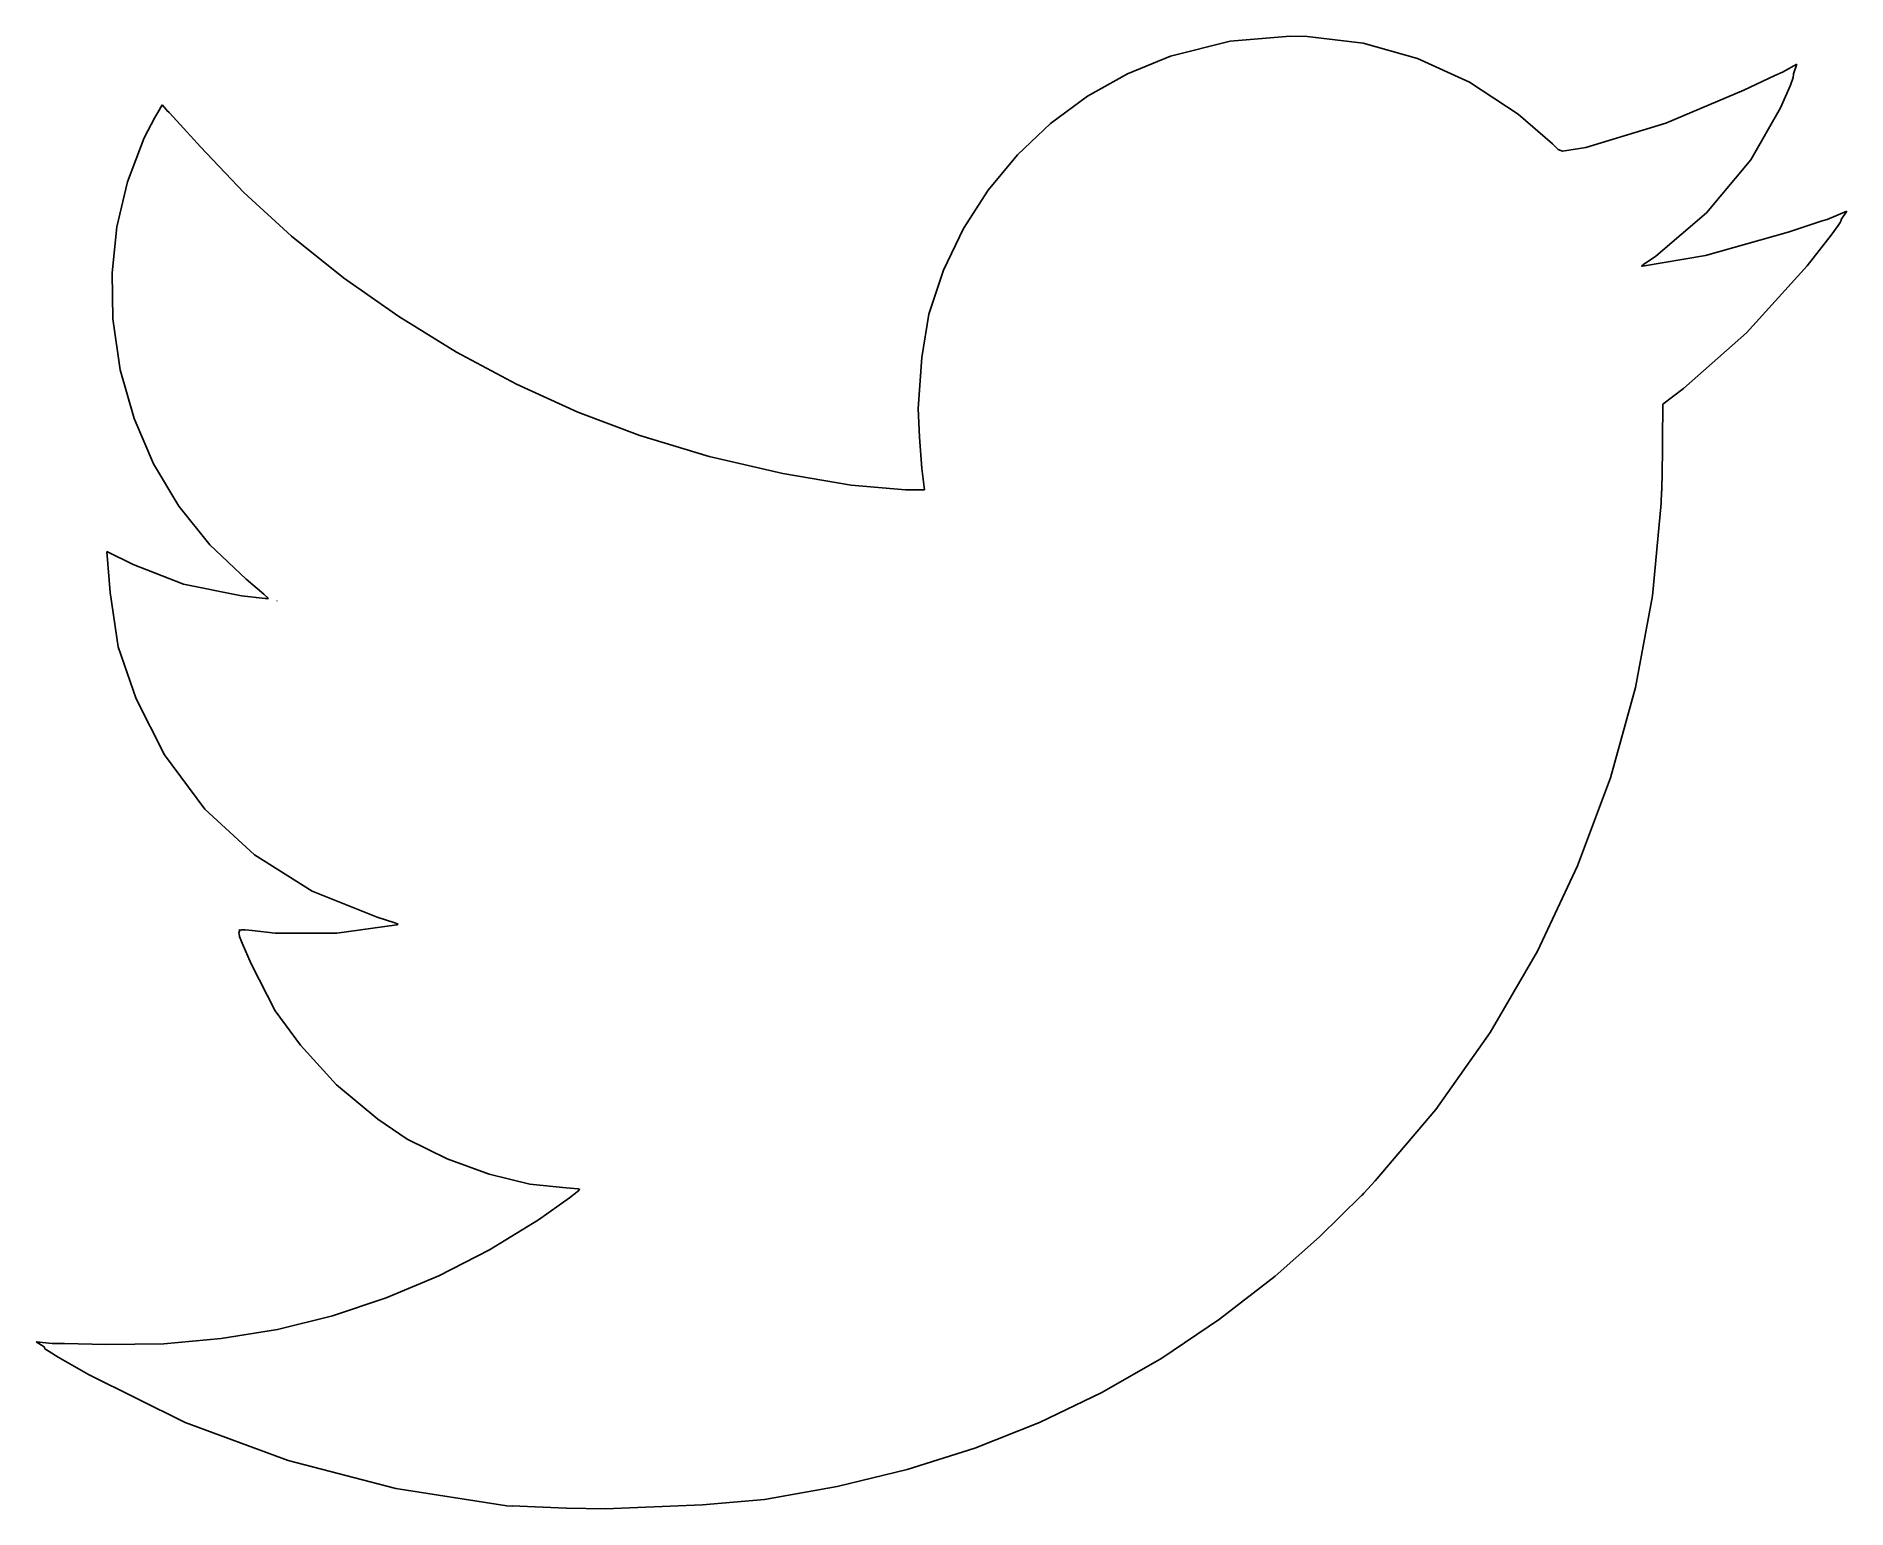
# Model space of a CAD drawing. Extents: x 0.8 to 79.7, y 0 to 64.1.
import ezdxf

# ---------------------------------------------------------------- set-up
doc = ezdxf.new("R2010")
doc.units = 0

msp = doc.modelspace()

# ---------------------------------------------------------------- linework, layer by layer
at = {"layer": 'shape', "color": 0}
for p, q in [((52.832, 63.885), (50.233, 63.236)), ((55.443, 64.106), (52.832, 63.885)), ((56.185, 64.092), (55.443, 64.106)), ((55.443, 64.106), (55.443, 64.106)), ((58.629, 63.8), (56.185, 64.092)), ((50.233, 63.236), (48.365, 62.475)), ((61, 63.135), (58.629, 63.8)), ((63.261, 62.102), (61, 63.135)), ((48.365, 62.475), (46.62, 61.493)), ((76.559, 62.399), (75.199, 61.752)), ((76.889, 62.535), (76.559, 62.399)), ((77.512, 62.894), (76.889, 62.535)), ((77.24, 61.98), (77.35, 62.316)), ((77.35, 62.316), (77.369, 62.443)), ((77.366, 62.476), (77.512, 62.894)), ((77.369, 62.443), (77.366, 62.476)), ((65.378, 60.709), (63.261, 62.102)), ((75.199, 61.752), (71.805, 60.322)), ((76.794, 60.988), (77.24, 61.98)), ((6.141, 60.782), (6.002, 60.568)), ((6.329, 61.117), (6.141, 60.782)), ((6.51, 60.901), (6.329, 61.117)), ((6.52, 60.892), (6.51, 60.901)), ((6.63, 60.786), (6.52, 60.892)), ((6.971, 60.427), (6.63, 60.786)), ((46.62, 61.493), (45.017, 60.31)), ((75.509, 58.721), (76.794, 60.988)), ((6.002, 60.568), (5.547, 59.677)), ((7.99, 59.295), (6.971, 60.427)), ((45.017, 60.31), (43.572, 58.942)), ((66.865, 59.426), (65.378, 60.709)), ((71.805, 60.322), (68.329, 59.268)), ((5.547, 59.677), (4.823, 57.773)), ((9.878, 57.307), (7.99, 59.295)), ((67.114, 59.18), (66.865, 59.426)), ((67.306, 59.099), (67.114, 59.18)), ((68.329, 59.268), (67.306, 59.099)), ((43.572, 58.942), (42.303, 57.409)), ((73.582, 56.417), (75.509, 58.721)), ((4.823, 57.773), (4.359, 55.807)), ((11.966, 55.401), (9.878, 57.307)), ((42.303, 57.409), (41.226, 55.729)), ((71.373, 54.535), (73.582, 56.417)), ((78.616, 56.07), (77.13, 55.58)), ((78.833, 56.133), (78.616, 56.07)), ((79.688, 56.494), (78.833, 56.133)), ((79.319, 55.868), (79.402, 55.997)), ((79.402, 55.997), (79.428, 56.049)), ((79.428, 56.049), (79.439, 56.091)), ((79.438, 56.128), (79.688, 56.494)), ((79.439, 56.091), (79.438, 56.128)), ((4.359, 55.807), (4.148, 53.806)), ((14.225, 53.595), (11.966, 55.401)), ((41.226, 55.729), (40.359, 53.921)), ((77.13, 55.58), (73.538, 54.565)), ((77.966, 54.105), (79.012, 55.444)), ((79.012, 55.444), (79.319, 55.868)), ((73.538, 54.565), (70.796, 54.089)), ((70.833, 54.163), (71.373, 54.535)), ((4.148, 53.806), (4.183, 51.797)), ((40.359, 53.921), (39.72, 52.003)), ((70.747, 54.091), (70.833, 54.163)), ((70.796, 54.089), (70.747, 54.091)), ((75.323, 51.195), (77.966, 54.105)), ((16.628, 51.909), (14.225, 53.595)), ((4.183, 51.797), (4.499, 49.576)), ((19.148, 50.359), (16.628, 51.909)), ((39.72, 52.003), (39.409, 50.124)), ((72.574, 48.77), (75.323, 51.195)), ((21.756, 48.965), (19.148, 50.359)), ((39.409, 50.124), (39.253, 47.904)), ((4.499, 49.576), (5.105, 47.462)), ((24.425, 47.745), (21.756, 48.965)), ((71.672, 48.088), (72.574, 48.77)), ((5.105, 47.462), (5.955, 45.488)), ((27.128, 46.717), (24.425, 47.745)), ((39.253, 47.904), (39.301, 46.658)), ((71.659, 46.507), (71.672, 48.088)), ((30.154, 45.81), (27.128, 46.717)), ((39.301, 46.658), (39.409, 45.286)), ((33.353, 45.063), (30.154, 45.81)), ((71.628, 44.331), (71.664, 46.026)), ((71.664, 46.026), (71.659, 46.507)), ((5.955, 45.488), (7.056, 43.642)), ((36.333, 44.555), (33.353, 45.063)), ((39.409, 45.286), (39.531, 44.361)), ((38.699, 44.363), (36.333, 44.555)), ((39.531, 44.361), (38.699, 44.363)), ((71.602, 43.772), (71.626, 44.288)), ((71.626, 44.288), (71.628, 44.331)), ((7.056, 43.642), (8.401, 41.958)), ((71.228, 39.75), (71.602, 43.772)), ((8.401, 41.958), (9.983, 40.47)), ((5.057, 41.108), (3.924, 41.681)), ((3.924, 41.681), (4.061, 39.886)), ((7.262, 40.259), (5.057, 41.108)), ((9.779, 39.74), (7.262, 40.259)), ((9.983, 40.47), (10.757, 39.816)), ((4.061, 39.886), (4.415, 37.517)), ((10.814, 39.631), (9.779, 39.74)), ((10.757, 39.816), (10.954, 39.634)), ((10.954, 39.634), (10.814, 39.631)), ((11.326, 39.522), (11.328, 39.527)), ((11.337, 39.521), (11.326, 39.522)), ((11.328, 39.527), (11.337, 39.521)), ((11.328, 39.527), (11.328, 39.527)), ((70.488, 35.757), (71.228, 39.75)), ((4.415, 37.517), (5.193, 35.258)), ((69.397, 31.825), (70.488, 35.757)), ((5.193, 35.258), (6.431, 32.825)), ((6.431, 32.825), (8.19, 30.454)), ((67.968, 27.988), (69.397, 31.825)), ((8.19, 30.454), (10.342, 28.467)), ((10.342, 28.467), (12.853, 26.89)), ((66.215, 24.281), (67.968, 27.988)), ((12.853, 26.89), (15.693, 25.753)), ((16.539, 25.426), (13.926, 25.054)), ((15.693, 25.753), (16.454, 25.514)), ((16.454, 25.514), (16.61, 25.45)), ((16.61, 25.45), (16.539, 25.426)), ((9.7, 25.145), (9.671, 25.074)), ((9.671, 25.074), (9.674, 25.018)), ((9.674, 25.018), (9.699, 24.916)), ((9.748, 25.191), (9.681, 25.203)), ((9.681, 25.203), (9.7, 25.145)), ((9.699, 24.916), (9.807, 24.623)), ((9.757, 25.196), (9.748, 25.191)), ((9.774, 25.202), (9.757, 25.196)), ((9.793, 25.206), (9.774, 25.202)), ((9.814, 25.207), (9.793, 25.206)), ((9.807, 24.623), (10.206, 23.72)), ((9.847, 25.207), (9.814, 25.207)), ((9.94, 25.201), (9.847, 25.207)), ((10.251, 25.172), (9.94, 25.201)), ((11.242, 25.058), (10.251, 25.172)), ((13.926, 25.054), (11.242, 25.058)), ((10.206, 23.72), (11.243, 21.684)), ((64.152, 20.736), (66.215, 24.281)), ((11.243, 21.684), (12.346, 20.18)), ((61.793, 17.388), (64.152, 20.736)), ((12.346, 20.18), (13.914, 18.451)), ((13.914, 18.451), (15.714, 16.962)), ((59.152, 14.27), (61.793, 17.388)), ((15.714, 16.962), (16.992, 16.093)), ((16.992, 16.093), (18.74, 15.237)), ((18.74, 15.237), (20.569, 14.57)), ((20.569, 14.57), (22.34, 14.136)), ((58.661, 13.747), (59.152, 14.27)), ((22.34, 14.136), (23.916, 13.978)), ((24.069, 13.534), (22.721, 12.582)), ((23.916, 13.978), (24.449, 13.926)), ((24.473, 13.859), (24.069, 13.534)), ((24.449, 13.926), (24.519, 13.904)), ((24.519, 13.904), (24.473, 13.859)), ((56.731, 11.835), (58.557, 13.638)), ((58.557, 13.638), (58.577, 13.658)), ((58.577, 13.658), (58.661, 13.747)), ((22.721, 12.582), (20.584, 11.269)), ((54.791, 10.13), (56.731, 11.835)), ((20.584, 11.269), (18.371, 10.134)), ((18.371, 10.134), (16.088, 9.178)), ((52.375, 8.248), (54.791, 10.13)), ((16.088, 9.178), (13.743, 8.403)), ((13.743, 8.403), (11.343, 7.812)), ((49.863, 6.561), (52.375, 8.248)), ((1.53, 7.196), (0.842, 7.266)), ((0.842, 7.266), (1.195, 7.045)), ((2.074, 7.193), (1.53, 7.196)), ((3.872, 7.157), (2.074, 7.193)), ((6.4, 7.187), (3.872, 7.157)), ((8.893, 7.406), (6.4, 7.187)), ((11.343, 7.812), (8.893, 7.406)), ((1.195, 7.045), (1.198, 7.018)), ((1.198, 7.018), (1.207, 6.997)), ((1.207, 6.997), (1.221, 6.973)), ((1.221, 6.973), (1.237, 6.955)), ((1.237, 6.955), (1.256, 6.94)), ((1.256, 6.94), (1.291, 6.915)), ((1.291, 6.915), (1.404, 6.845)), ((1.404, 6.845), (1.805, 6.605)), ((1.805, 6.605), (3.12, 5.85)), ((47.251, 5.065), (49.863, 6.561)), ((3.12, 5.85), (7.331, 3.761)), ((44.535, 3.76), (47.251, 5.065)), ((7.331, 3.761), (11.815, 2.098)), ((41.712, 2.644), (44.535, 3.76)), ((38.776, 1.714), (41.712, 2.644)), ((11.815, 2.098), (16.503, 0.881)), ((35.724, 0.968), (38.776, 1.714)), ((16.503, 0.881), (21.33, 0.132)), ((32.552, 0.404), (35.724, 0.968)), ((21.33, 0.132), (21.571, 0.108)), ((21.571, 0.108), (21.564, 0.122)), ((21.564, 0.122), (23.923, 0.032)), ((23.923, 0.032), (23.933, 0.031)), ((23.933, 0.031), (25.639, 0)), ((25.639, 0), (29.851, 0.171)), ((29.851, 0.171), (32.552, 0.404))]:
    msp.add_line(p, q, dxfattribs=at)

doc.saveas('drawing.dxf')
